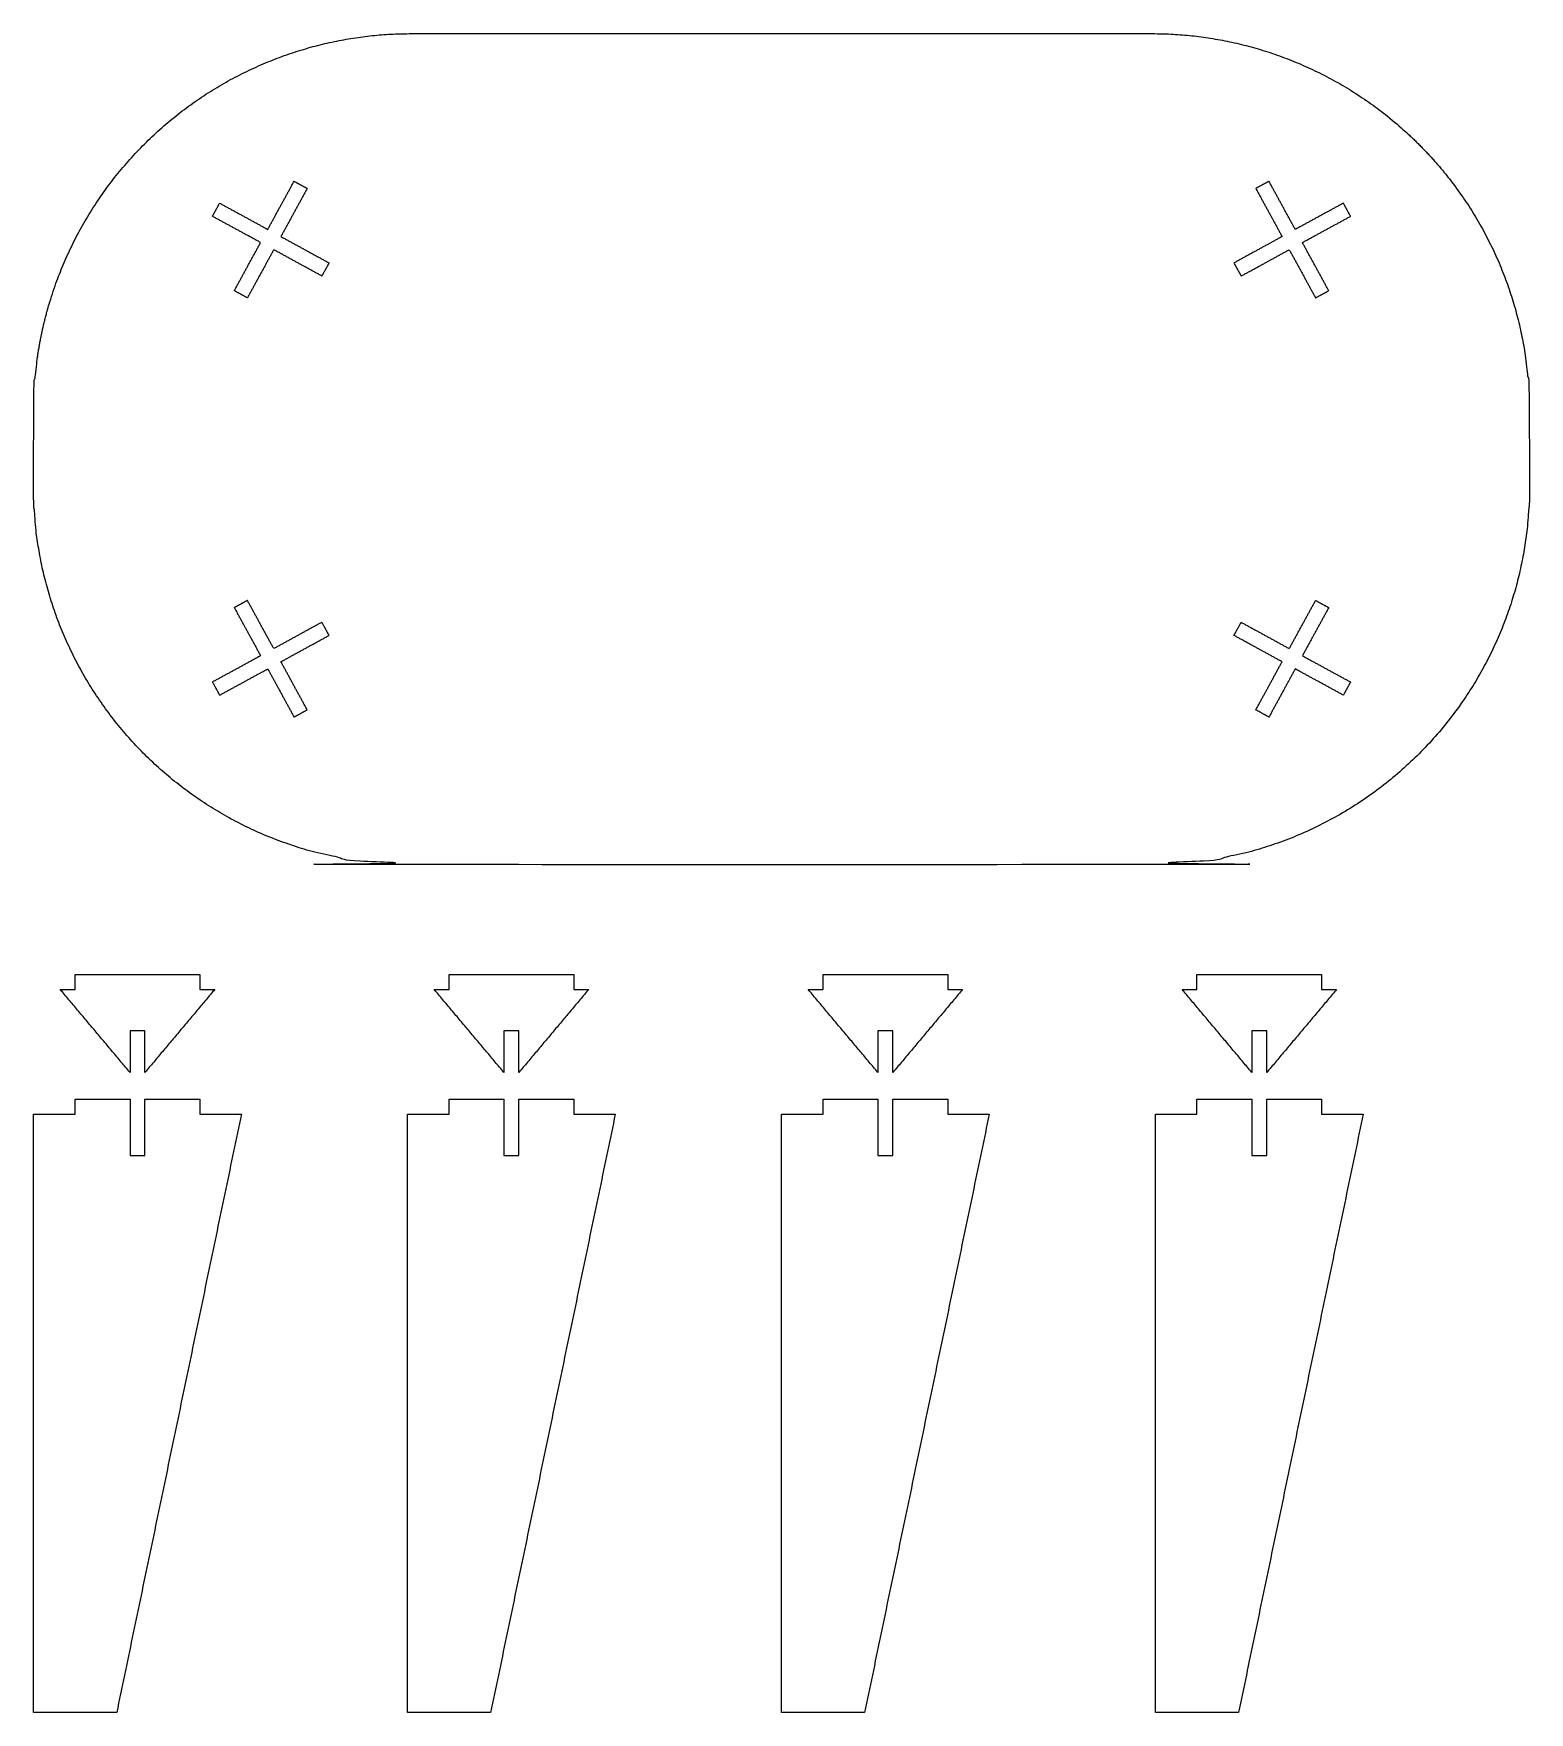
# Model space of a CAD drawing. Header units: millimetres. Extents: x -2717 to -917, y -1020 to 1000.
import ezdxf

# ---------------------------------------------------------------- set-up
doc = ezdxf.new("R2010")
doc.units = ezdxf.units.MM
doc.header["$MEASUREMENT"] = 0
doc.layers.add('Default', color=18, linetype='Continuous', true_color=0x000000)

msp = doc.modelspace()

# ---------------------------------------------------------------- linework, layer by layer
at = {"layer": 'Default'}
msp.add_rational_spline([(-2262.5, 1000), (-2528.7, 1000), (-2717, 811.7), (-2717, 545.5), (-2717, 515.2), (-2717, 484.8), (-2717, 454.5), (-2717, 188.3), (-2528.7, 0), (-2262.5, 0), (-1965.5, 0), (-1668.5, 0), (-1371.5, 0), (-1105.3, 0), (-917, 188.3), (-917, 454.5), (-917, 484.8), (-917, 515.2), (-917, 545.5), (-917, 811.7), (-1105.3, 1000), (-1371.5, 1000), (-1420, 1000), (-1668.5, 1000), (-1965.5, 1000), (-2214, 1000), (-2262.5, 1000)], [1, 0.804737854124, 0.804737854124, 1, 1, 1, 1, 0.804737854124, 0.804737854124, 1, 1, 1, 1, 0.804737854124, 0.804737854124, 1, 1, 1, 1, 0.804737854124, 0.804737854124, 1, 1, 1, 1, 1, 1], degree=3, knots=[0, 0, 0, 0, 713.99833, 713.99833, 713.99833, 714.089239, 714.089239, 714.089239, 1428.08757, 1428.08757, 1428.08757, 1428.582519, 1428.582519, 1428.582519, 2142.58085, 2142.58085, 2142.58085, 2142.671759, 2142.671759, 2142.671759, 2856.670089, 2856.670089, 2856.670089, 3002.124606, 3602.124629, 3747.57918, 3747.57918, 3747.57918, 3747.57918], dxfattribs=at)
for points in [[(-2435.2, 764.4), (-2419.4, 793.3), (-2403.6, 822.3)], [(-2387.8, 813.7), (-2403.6, 784.7), (-2419.4, 755.8)], [(-2403.6, 822.3), (-2395.7, 818), (-2387.8, 813.7)], [(-1230.4, 822.3), (-1238.3, 818), (-1246.2, 813.7)], [(-1246.2, 813.7), (-1230.4, 784.7), (-1214.6, 755.8)], [(-1198.8, 764.4), (-1214.6, 793.3), (-1230.4, 822.3)], [(-2501.8, 780.2), (-2497.4, 788.1), (-2493.1, 796)], [(-2493.1, 796), (-2464.2, 780.2), (-2435.2, 764.4)], [(-1140.9, 796), (-1169.8, 780.2), (-1198.8, 764.4)], [(-1132.2, 780.2), (-1136.6, 788.1), (-1140.9, 796)], [(-2443.8, 748.6), (-2472.8, 764.4), (-2501.8, 780.2)], [(-1190.2, 748.6), (-1161.2, 764.4), (-1132.2, 780.2)], [(-2475.5, 690.7), (-2459.7, 719.6), (-2443.8, 748.6)], [(-2419.4, 755.8), (-2390.4, 739.9), (-2361.5, 724.1)], [(-1214.6, 755.8), (-1243.6, 739.9), (-1272.5, 724.1)], [(-1158.5, 690.7), (-1174.3, 719.6), (-1190.2, 748.6)], [(-2428, 740), (-2443.9, 711), (-2459.7, 682)], [(-2370.1, 708.3), (-2399.1, 724.1), (-2428, 740)], [(-1263.9, 708.3), (-1234.9, 724.1), (-1206, 740)], [(-1206, 740), (-1190.1, 711), (-1174.3, 682)], [(-2361.5, 724.1), (-2365.8, 716.2), (-2370.1, 708.3)], [(-1272.5, 724.1), (-1268.2, 716.2), (-1263.9, 708.3)], [(-2459.7, 682), (-2467.6, 686.4), (-2475.5, 690.7)], [(-1174.3, 682), (-1166.4, 686.4), (-1158.5, 690.7)], [(-2459.7, 318), (-2467.6, 313.6), (-2475.5, 309.3)], [(-2475.5, 309.3), (-2459.7, 280.4), (-2443.8, 251.4)], [(-2428, 260), (-2443.9, 289), (-2459.7, 318)], [(-1206, 260), (-1190.1, 289), (-1174.3, 318)], [(-1158.5, 309.3), (-1174.3, 280.4), (-1190.2, 251.4)], [(-1174.3, 318), (-1166.4, 313.6), (-1158.5, 309.3)], [(-2370.1, 291.7), (-2399.1, 275.9), (-2428, 260)], [(-2361.5, 275.9), (-2365.8, 283.8), (-2370.1, 291.7)], [(-1272.5, 275.9), (-1268.2, 283.8), (-1263.9, 291.7)], [(-1263.9, 291.7), (-1234.9, 275.9), (-1206, 260)], [(-2419.4, 244.2), (-2390.4, 260.1), (-2361.5, 275.9)], [(-1214.6, 244.2), (-1243.6, 260.1), (-1272.5, 275.9)], [(-2443.8, 251.4), (-2472.8, 235.6), (-2501.8, 219.8)], [(-2387.8, 186.3), (-2403.6, 215.3), (-2419.4, 244.2)], [(-1246.2, 186.3), (-1230.4, 215.3), (-1214.6, 244.2)], [(-1190.2, 251.4), (-1161.2, 235.6), (-1132.2, 219.8)], [(-2493.1, 204), (-2464.2, 219.8), (-2435.2, 235.6)], [(-2435.2, 235.6), (-2419.4, 206.7), (-2403.6, 177.7)], [(-1198.8, 235.6), (-1214.6, 206.7), (-1230.4, 177.7)], [(-1140.9, 204), (-1169.8, 219.8), (-1198.8, 235.6)], [(-2501.8, 219.8), (-2497.4, 211.9), (-2493.1, 204)], [(-1132.2, 219.8), (-1136.6, 211.9), (-1140.9, 204)], [(-2403.6, 177.7), (-2395.7, 182), (-2387.8, 186.3)], [(-1230.4, 177.7), (-1238.3, 182), (-1246.2, 186.3)], [(-2667, -150), (-2667, -141), (-2667, -132)], [(-2667, -132), (-2592, -132), (-2517, -132)], [(-2517, -132), (-2517, -141), (-2517, -150)], [(-2217, -150), (-2217, -141), (-2217, -132)], [(-2217, -132), (-2142, -132), (-2067, -132)], [(-2067, -132), (-2067, -141), (-2067, -150)], [(-1767, -150), (-1767, -141), (-1767, -132)], [(-1767, -132), (-1692, -132), (-1617, -132)], [(-1617, -132), (-1617, -141), (-1617, -150)], [(-1317, -150), (-1317, -141), (-1317, -132)], [(-1317, -132), (-1242, -132), (-1167, -132)], [(-1167, -132), (-1167, -141), (-1167, -150)], [(-2685, -150), (-2676, -150), (-2667, -150)], [(-2601, -250), (-2643, -200), (-2685, -150)], [(-2499, -150), (-2541, -200), (-2583, -250)], [(-2517, -150), (-2508, -150), (-2499, -150)], [(-2235, -150), (-2226, -150), (-2217, -150)], [(-2151, -250), (-2193, -200), (-2235, -150)], [(-2049, -150), (-2091, -200), (-2133, -250)], [(-2067, -150), (-2058, -150), (-2049, -150)], [(-1785, -150), (-1776, -150), (-1767, -150)], [(-1701, -250), (-1743, -200), (-1785, -150)], [(-1599, -150), (-1641, -200), (-1683, -250)], [(-1617, -150), (-1608, -150), (-1599, -150)], [(-1335, -150), (-1326, -150), (-1317, -150)], [(-1251, -250), (-1293, -200), (-1335, -150)], [(-1149, -150), (-1191, -200), (-1233, -250)], [(-1167, -150), (-1158, -150), (-1149, -150)], [(-2583, -200), (-2592, -200), (-2601, -200)], [(-2601, -200), (-2601, -225), (-2601, -250)], [(-2583, -250), (-2583, -225), (-2583, -200)], [(-2133, -200), (-2142, -200), (-2151, -200)], [(-2151, -200), (-2151, -225), (-2151, -250)], [(-2133, -250), (-2133, -225), (-2133, -200)], [(-1683, -200), (-1692, -200), (-1701, -200)], [(-1701, -200), (-1701, -225), (-1701, -250)], [(-1683, -250), (-1683, -225), (-1683, -200)], [(-1233, -200), (-1242, -200), (-1251, -200)], [(-1251, -200), (-1251, -225), (-1251, -250)], [(-1233, -250), (-1233, -225), (-1233, -200)], [(-2667, -300), (-2667, -291), (-2667, -282)], [(-2667, -282), (-2634, -282), (-2601, -282)], [(-2601, -282), (-2601, -316), (-2601, -350)], [(-2583, -350), (-2583, -316), (-2583, -282)], [(-2583, -282), (-2550, -282), (-2517, -282)], [(-2517, -282), (-2517, -291), (-2517, -300)], [(-2217, -300), (-2217, -291), (-2217, -282)], [(-2217, -282), (-2184, -282), (-2151, -282)], [(-2151, -282), (-2151, -316), (-2151, -350)], [(-2133, -350), (-2133, -316), (-2133, -282)], [(-2133, -282), (-2100, -282), (-2067, -282)], [(-2067, -282), (-2067, -291), (-2067, -300)], [(-1767, -300), (-1767, -291), (-1767, -282)], [(-1767, -282), (-1734, -282), (-1701, -282)], [(-1701, -282), (-1701, -316), (-1701, -350)], [(-1683, -350), (-1683, -316), (-1683, -282)], [(-1683, -282), (-1650, -282), (-1617, -282)], [(-1617, -282), (-1617, -291), (-1617, -300)], [(-1317, -300), (-1317, -291), (-1317, -282)], [(-1317, -282), (-1284, -282), (-1251, -282)], [(-1251, -282), (-1251, -316), (-1251, -350)], [(-1233, -350), (-1233, -316), (-1233, -282)], [(-1233, -282), (-1200, -282), (-1167, -282)], [(-1167, -282), (-1167, -291), (-1167, -300)], [(-2717, -1020), (-2717, -660), (-2717, -300)], [(-2717, -300), (-2692, -300), (-2667, -300)], [(-2467, -300), (-2542, -660), (-2617, -1020)], [(-2517, -300), (-2492, -300), (-2467, -300)], [(-2267, -1020), (-2267, -660), (-2267, -300)], [(-2267, -300), (-2242, -300), (-2217, -300)], [(-2017, -300), (-2092, -660), (-2167, -1020)], [(-2067, -300), (-2042, -300), (-2017, -300)], [(-1817, -1020), (-1817, -660), (-1817, -300)], [(-1817, -300), (-1792, -300), (-1767, -300)], [(-1567, -300), (-1642, -660), (-1717, -1020)], [(-1617, -300), (-1592, -300), (-1567, -300)], [(-1367, -1020), (-1367, -660), (-1367, -300)], [(-1367, -300), (-1342, -300), (-1317, -300)], [(-1117, -300), (-1192, -660), (-1267, -1020)], [(-1167, -300), (-1142, -300), (-1117, -300)], [(-2601, -350), (-2592, -350), (-2583, -350)], [(-2151, -350), (-2142, -350), (-2133, -350)], [(-1701, -350), (-1692, -350), (-1683, -350)], [(-1251, -350), (-1242, -350), (-1233, -350)], [(-2617, -1020), (-2667, -1020), (-2717, -1020)], [(-2167, -1020), (-2217, -1020), (-2267, -1020)], [(-1717, -1020), (-1767, -1020), (-1817, -1020)], [(-1267, -1020), (-1317, -1020), (-1367, -1020)]]:
    msp.add_open_spline(points, degree=2, dxfattribs=at)

doc.saveas('drawing.dxf')
